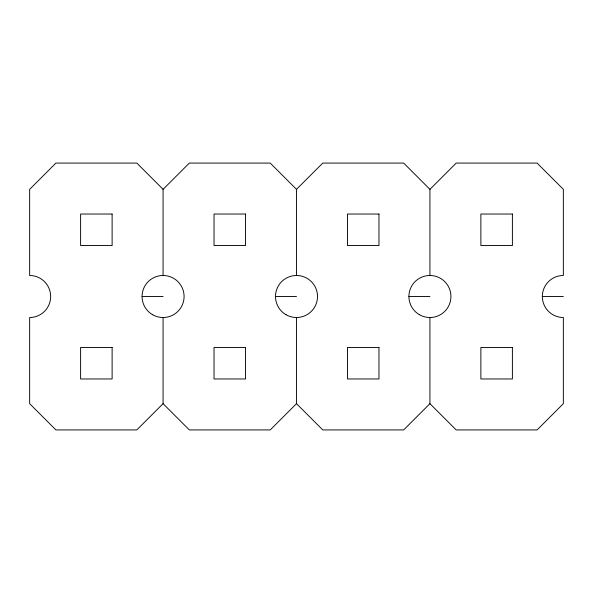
<?xml version="1.0" encoding="UTF-8"?>
<svg xmlns="http://www.w3.org/2000/svg" width="593" height="593" viewBox="0 0 593 593"><rect width="100%" height="100%" fill="white"/><g stroke="black" fill="none" stroke-linecap="round" stroke-linejoin="round"><path stroke-width="0.89" d="M163.075 275.486L163.075 189.337L189.337 163.075L270.238 163.075L296.5 189.337L296.5 275.486M296.5 189.337L322.762 163.075L403.663 163.075L429.925 189.337L429.925 275.486M163.075 317.514L163.075 403.663L136.813 429.925L55.912 429.925L29.65 403.663L29.65 317.514A21.014 21.014 0 0 0 50.664 296.5A21.014 21.014 0 0 0 29.65 275.486L29.65 189.337L55.912 163.075L136.813 163.075L163.075 189.337M429.925 189.337L456.187 163.075L537.088 163.075L563.35 189.337L563.35 275.486A21.014 21.014 0 0 0 542.336 296.5A21.014 21.014 0 0 0 563.35 317.514L563.35 403.663L537.088 429.925L456.187 429.925L429.925 403.663L429.925 317.514M296.5 317.514L296.5 403.663L270.238 429.925L189.337 429.925L163.075 403.663M429.925 403.663L403.663 429.925L322.762 429.925L296.5 403.663M142.061 296.5L163.075 296.5M275.486 296.5L296.5 296.5M408.911 296.5L429.925 296.5M542.336 296.5L563.35 296.5M112.121 214.029L80.604 214.029L80.604 245.546L112.121 245.546L112.121 214.029M245.546 214.029L214.029 214.029L214.029 245.546L245.546 245.546L245.546 214.029M378.971 214.029L347.454 214.029L347.454 245.546L378.971 245.546L378.971 214.029M512.396 214.029L480.879 214.029L480.879 245.546L512.396 245.546L512.396 214.029M112.121 347.454L80.604 347.454L80.604 378.971L112.121 378.971L112.121 347.454M245.546 347.454L214.029 347.454L214.029 378.971L245.546 378.971L245.546 347.454M378.971 347.454L347.454 347.454L347.454 378.971L378.971 378.971L378.971 347.454M512.396 347.454L480.879 347.454L480.879 378.971L512.396 378.971L512.396 347.454M152.571 314.698A21.014 21.014 0 0 0 184.089 296.5A21.014 21.014 0 0 0 152.571 278.302A21.014 21.014 0 0 0 152.571 314.698M419.421 314.698A21.014 21.014 0 0 0 450.939 296.5A21.014 21.014 0 0 0 419.421 278.302A21.014 21.014 0 0 0 419.421 314.698M285.996 314.698A21.014 21.014 0 0 0 317.514 296.5A21.014 21.014 0 0 0 285.996 278.302A21.014 21.014 0 0 0 285.996 314.698"/></g></svg>
